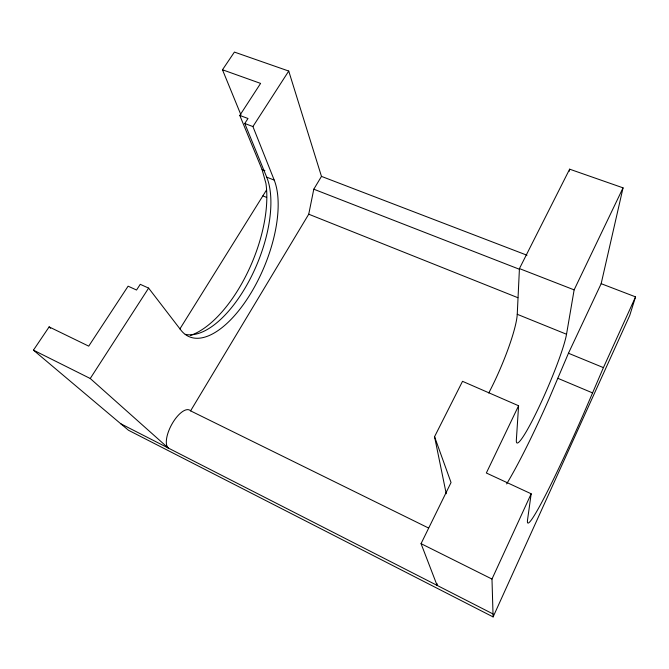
<?xml version="1.0" encoding="UTF-8"?>
<svg xmlns="http://www.w3.org/2000/svg" width="669" height="669" viewBox="0 0 669 669"><rect width="100%" height="100%" fill="white"/><g stroke="black" fill="none" stroke-linecap="round" stroke-linejoin="round"><path stroke-width="1" d="M488.738 393.021A61.122 9.617 -66.8 0 0 517.246 314.296L519.437 268.587L569.628 169.173L623.048 187.847L601.163 283.681L568.458 353.249L549.04 398.883A130.396 13.388 -66.7 0 1 506.634 483.921M446.231 493.739L434.557 436.706L462.522 381.322L518.592 405.757L516.351 440.06A62.167 6.339 -66.7 0 0 538.896 407.245A62.167 6.339 -66.7 0 0 566.526 334.249L574.136 289.869L623.048 187.847M569.369 171.222L569.628 169.173M518.592 405.757L486.346 473L531.178 493.789L527.523 519.997A132.144 7.769 -66.6 0 0 583.636 413.726L603.413 367.616L635.55 296.869L601.163 283.681M222.484 69.777L260.601 83.408L239.786 115.436L247.998 118.497L244.762 123.497L252.915 126.558L274.215 180.095A92.907 41.955 -67.2 0 1 249.713 295.088A92.907 41.955 -67.2 0 1 180.822 330.018L148.618 288.105L140.256 284.317L136.535 290.028L128.105 286.181L88.718 346.149L49.13 326.89L33.45 350.155L90.24 378.503L168.27 448.029A21.809 8.956 -61.8 0 1 172.677 422.825A21.809 8.956 -61.8 0 1 190.59 410.866L308.735 214.205L313.794 189.202L321.48 176.39L288.732 71.056L234.409 52.082L222.484 69.777L240.949 114.901M635.55 296.869L629.721 315.5L493.103 616.918L128.465 430.251L33.45 350.155M493.103 616.918L491.983 579.053L531.178 493.789M437.091 583.694A24.067 2.751 -65.3 0 0 437.091 585.358L421.052 543.654L451.04 482.525L434.557 436.706M179.894 328.931L266.505 190.029M252.915 126.558L288.732 71.056M90.24 378.503L148.618 288.105M321.48 176.39L526.988 255.224M519.437 268.587L574.136 289.869M313.794 189.202L518.993 269.097M239.786 115.436L262.064 169.541L264.899 170.645M244.762 123.497L266.705 177.151L274.215 180.095M262.867 195.9L266.647 197.405M308.735 214.205L517.881 297.705M517.246 314.296L566.526 334.249M568.458 353.249L603.413 367.616M557.804 378.286L592.558 392.912M190.59 410.866L428.411 527.95M421.052 543.654L491.983 579.053M120.755 423.753L493.011 613.958M49.13 326.89L50.652 328.295M262.064 169.541L265.894 183.239A98.903 46.37 -67.2 0 1 190.322 335.462M266.705 177.151A92.64 42.615 -67.2 0 1 250.198 278.831A92.64 42.615 -67.2 0 1 185.238 334.341"/></g></svg>
